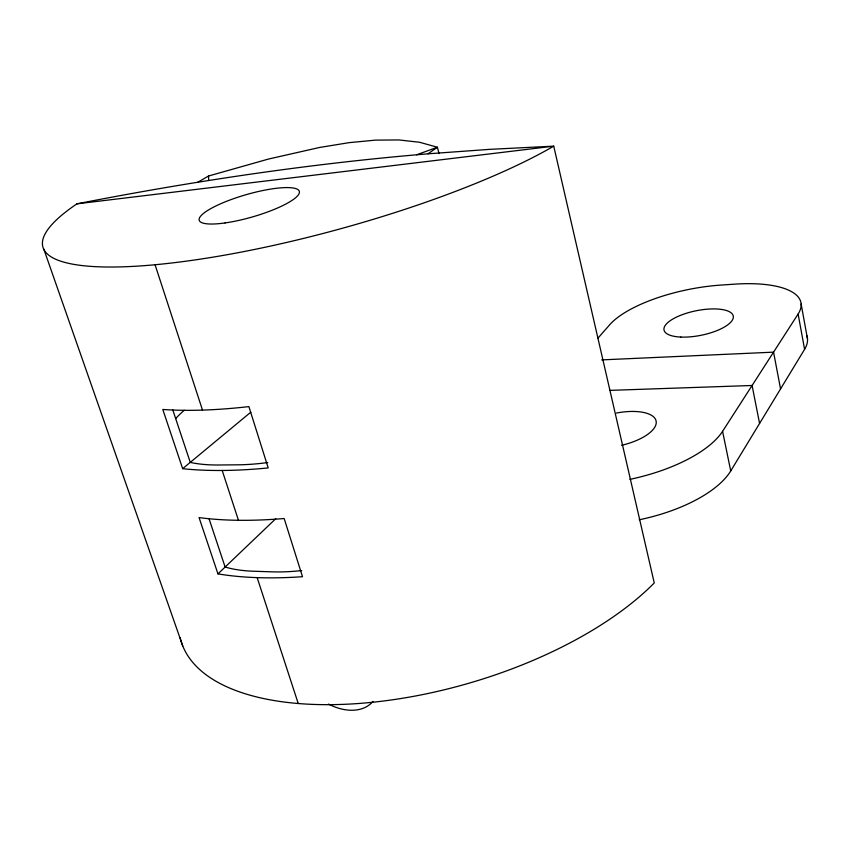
<?xml version="1.0" encoding="UTF-8"?>
<svg xmlns="http://www.w3.org/2000/svg" width="850" height="850" viewBox="0 0 850 850"><rect width="100%" height="100%" fill="white"/><g stroke="black" fill="none" stroke-linecap="round" stroke-linejoin="round"><path stroke-width="1.27" d="M639.211 519.775A105.389 46.038 -12.2 0 0 730.734 470.942L804.589 349.339A92.618 34.638 -11 0 0 806.788 335.58M629.903 479.347A106.346 43.934 -12.4 0 0 722.574 431.332L798.118 314.011A93.351 32.98 -11.2 0 0 734.634 284.155L720.789 285.09A92.777 32.704 -11.4 0 0 609.716 324.753L597.678 338.459M217.951 573.878A272.924 105.464 -16 0 0 302.504 576.704L284.166 518.511A276.271 97.803 -15.8 0 1 199.059 517.576L217.951 573.878L275.74 518.723M182.654 468.679A279.183 91.003 -15.7 0 0 268.217 467.936L248.891 406.608A282.699 82.556 -15.6 0 1 162.786 409.445L182.654 468.679L250.824 412.165M180.136 637.691A265.529 121.582 -16.3 0 0 378.686 701.59A265.529 121.582 -16.3 0 0 654.256 582.962L553.732 146.157A291.125 61.381 -15.4 0 1 175.164 262.576A291.125 61.381 -15.4 0 1 76.946 203.83C192.992 181.146 310.133 163.625 427.996 153.818L437.399 147.241L439.025 153.584M197.784 182.24L208.558 176.003L268.558 159.035L319.526 147.475L349.127 142.651L375.541 140.123L398.969 139.952L419.56 142.258L437.399 147.241L416.606 154.796M76.946 203.83L553.732 146.157L489.781 149.345L427.996 153.818M601.694 359.89L773.564 352.155L780.555 388.907M609.62 390.384L752.091 385.486L759.571 423.459M43.743 248.965L182.75 645.926M172.72 409.732L190.262 462.379A132.558 45.528 -17.1 0 0 219.385 464.993L238.032 464.812A133.312 46.219 -16.9 0 0 267.739 462.559M208.951 518.479L225.123 567.024A129.434 52.636 -17.6 0 0 254.086 571.253L272.51 571.848A130.156 53.412 -17.4 0 0 301.75 570.562M155.061 264.733L202.502 410.104M222.201 470.486L238.446 520.296M257.157 577.628L298.223 703.481M722.574 431.332L730.734 470.942M798.118 314.011L804.589 349.339M801.146 304.045L807.5 338.938M208.558 176.003L208.686 180.498M372.959 701.441A49.194 33.437 42.4 0 1 328.504 704.087M616.42 413.047A39.876 16.331 -12.5 0 1 656.168 421.356A39.876 16.331 -12.5 0 1 621.573 445.304M175.674 418.582A132.558 45.528 -17.1 0 1 184.312 410.252M680.861 337.067A35.318 12.506 -11.4 0 0 733.348 317.146A35.318 12.506 -11.4 0 0 681.7 314.882A35.318 12.506 -11.4 0 0 680.861 337.067M225.027 222.944A52.084 11.56 -16.1 0 0 299.413 191.919A52.084 11.56 -16.1 0 0 223.348 202.608A52.084 11.56 -16.1 0 0 225.027 222.944"/></g></svg>
